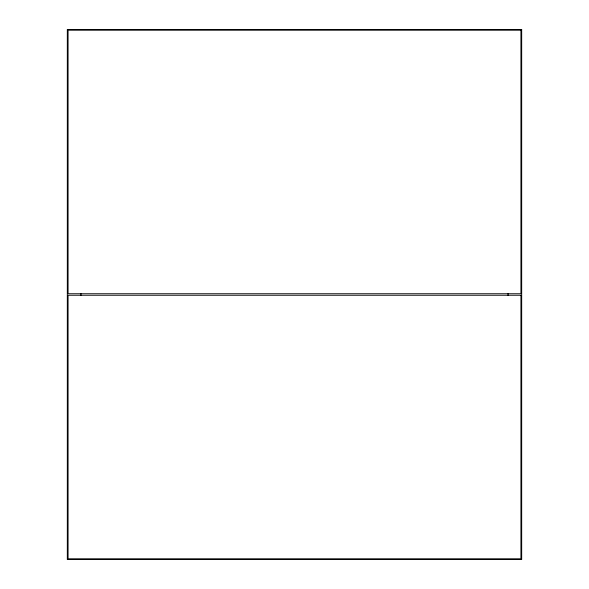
<?xml version="1.0" encoding="UTF-8"?>
<svg xmlns="http://www.w3.org/2000/svg" width="589" height="589" viewBox="0 0 589 589"><rect width="100%" height="100%" fill="white"/><g stroke="black" fill="none" stroke-linecap="round" stroke-linejoin="round"><path stroke-width="0.88" d="M508.057 293.58L508.057 295.42M80.943 293.58L80.943 295.42M521.685 29.45L67.315 29.45L67.315 559.55L521.685 559.55L521.685 29.45M520.926 30.208L68.074 30.208L68.074 293.742L520.926 293.742L520.926 30.208M520.926 295.258L68.074 295.258L68.074 558.792L520.926 558.792L520.926 295.258"/></g></svg>
